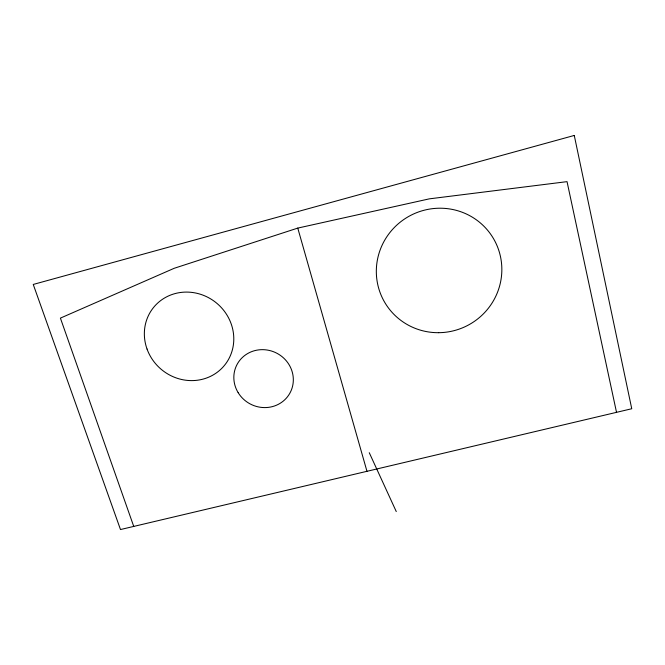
<?xml version="1.0" encoding="UTF-8"?>
<svg xmlns="http://www.w3.org/2000/svg" width="665" height="665" viewBox="0 0 665 665"><rect width="100%" height="100%" fill="white"/><g stroke="black" fill="none" stroke-linecap="round" stroke-linejoin="round"><path stroke-width="1" d="M616.521 412.333L567.037 181.645L429.382 198.843L297.762 228.095L174.213 268.286L60.407 318.119L133.74 526.422M369.258 452.699L396.265 511.56M297.762 228.095L366.972 471.31M574.269 135.452L33.25 284.445L120.49 529.548L631.75 408.742L574.269 135.452M438.676 332.691A63.042 61.961 -30.6 0 0 493.638 238.86A63.042 61.961 -30.6 0 0 384.935 239.799A63.042 61.961 -30.6 0 0 438.676 332.691M238.153 392.649A30.058 28.645 28.3 0 0 289.657 393.572A30.058 28.645 28.3 0 0 262.941 349.657A30.058 28.645 28.3 0 0 238.153 392.649M147.04 349.042A45.777 43.167 39.9 0 0 223.324 366.714A45.777 43.167 39.9 0 0 196.865 293.282A45.777 43.167 39.9 0 0 147.04 349.042"/></g></svg>
